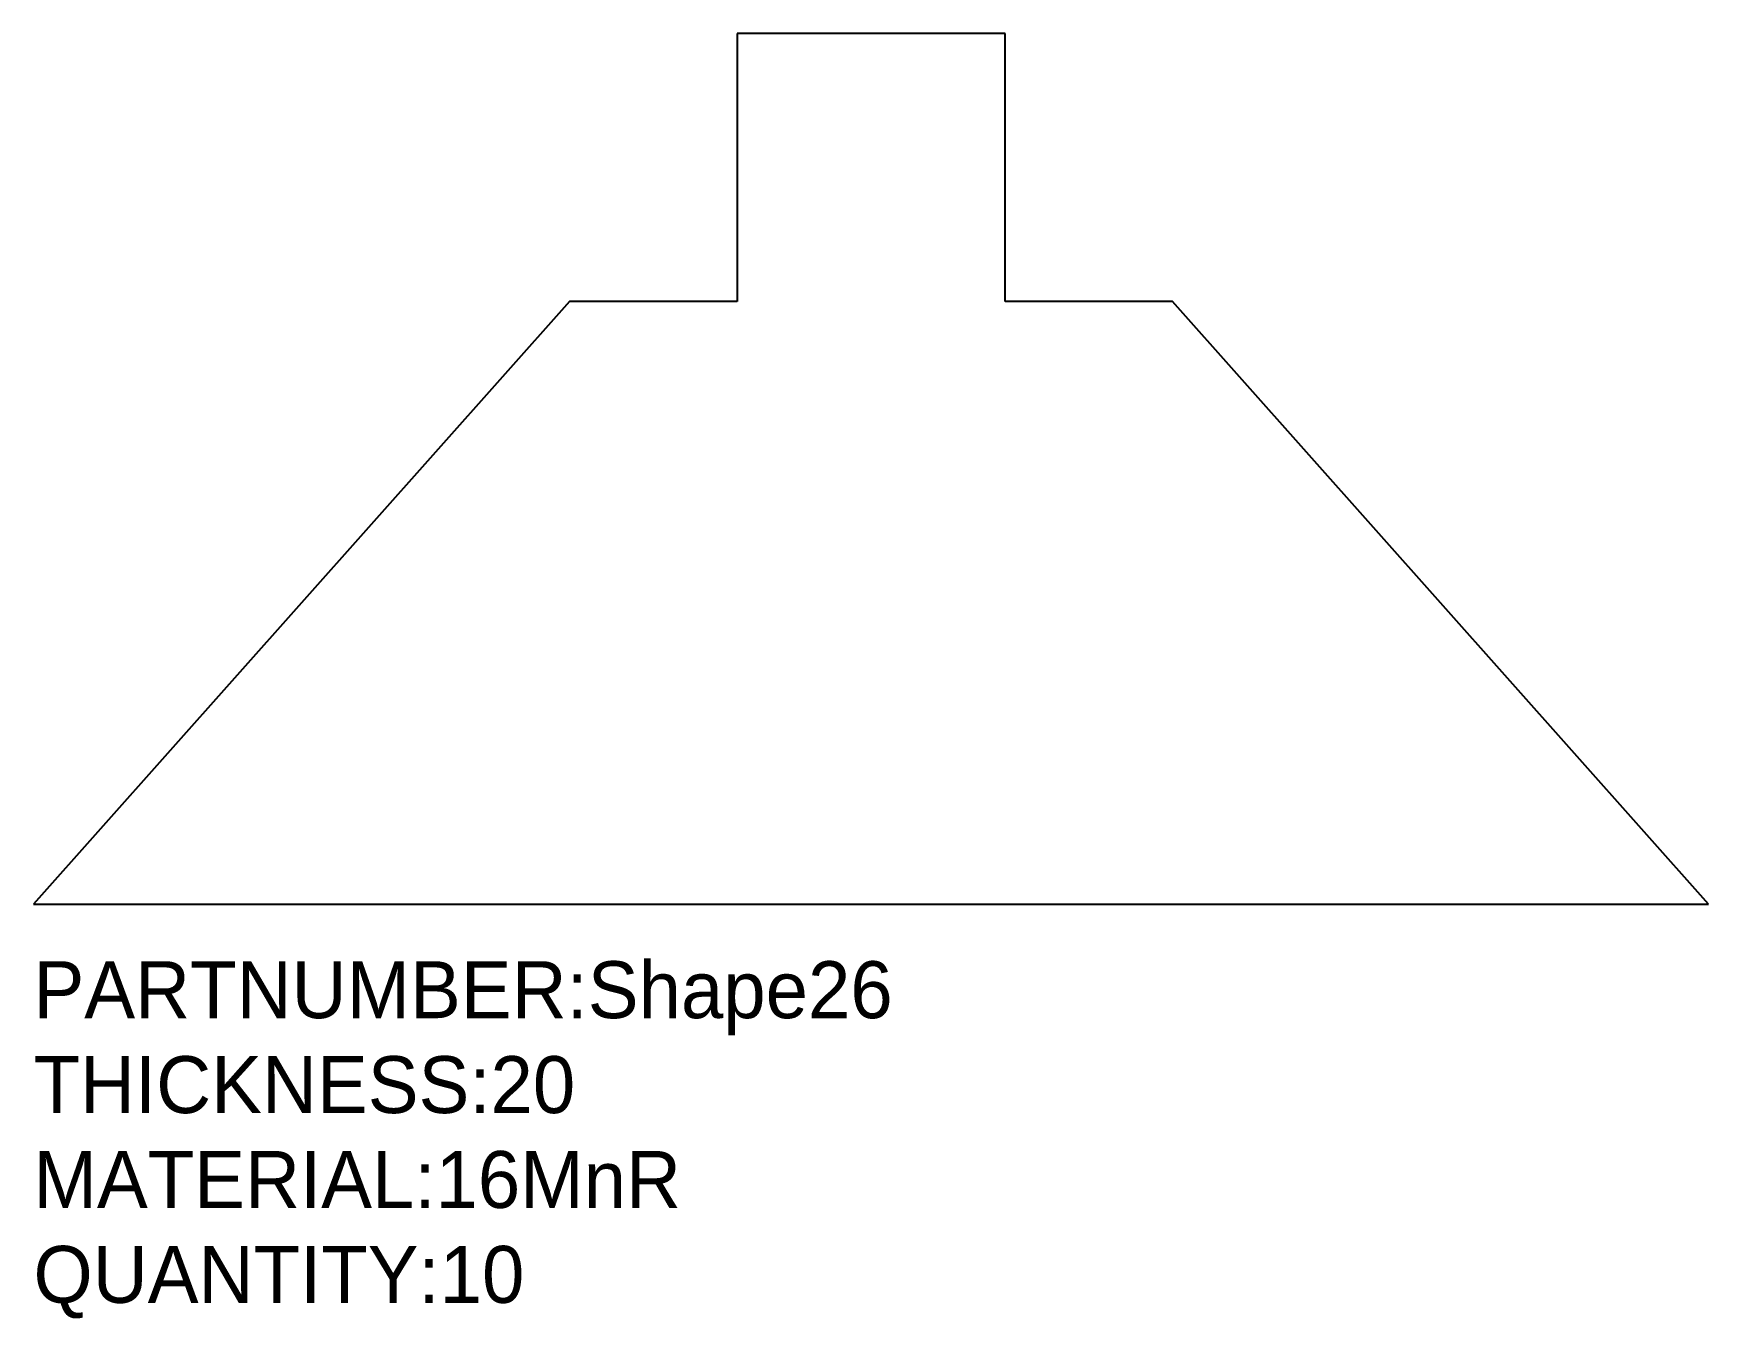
# Model space of a CAD drawing. Extents: x 0 to 250, y -62 to 130.
import ezdxf

# ---------------------------------------------------------------- set-up
doc = ezdxf.new("R2010")
doc.units = 0

msp = doc.modelspace()

# ---------------------------------------------------------------- linework, layer by layer
for p, q in [((145, 130), (105, 130)), ((105, 130), (105, 90)), ((145, 90), (145, 130)), ((80, 90), (0, 0)), ((105, 90), (80, 90)), ((170, 90), (145, 90)), ((250, 0), (170, 90)), ((0, 0), (250, 0))]:
    msp.add_line(p, q)

# ---------------------------------------------------------------- texts
for s, p in [('PARTNUMBER:Shape26', (0, -17)), ('THICKNESS:20', (0, -31.17)), ('MATERIAL:16MnR', (0, -45.33)), ('QUANTITY:10', (0, -59.5))]:
    msp.add_text(s, height=8.5).set_placement(p)

doc.saveas('drawing.dxf')
